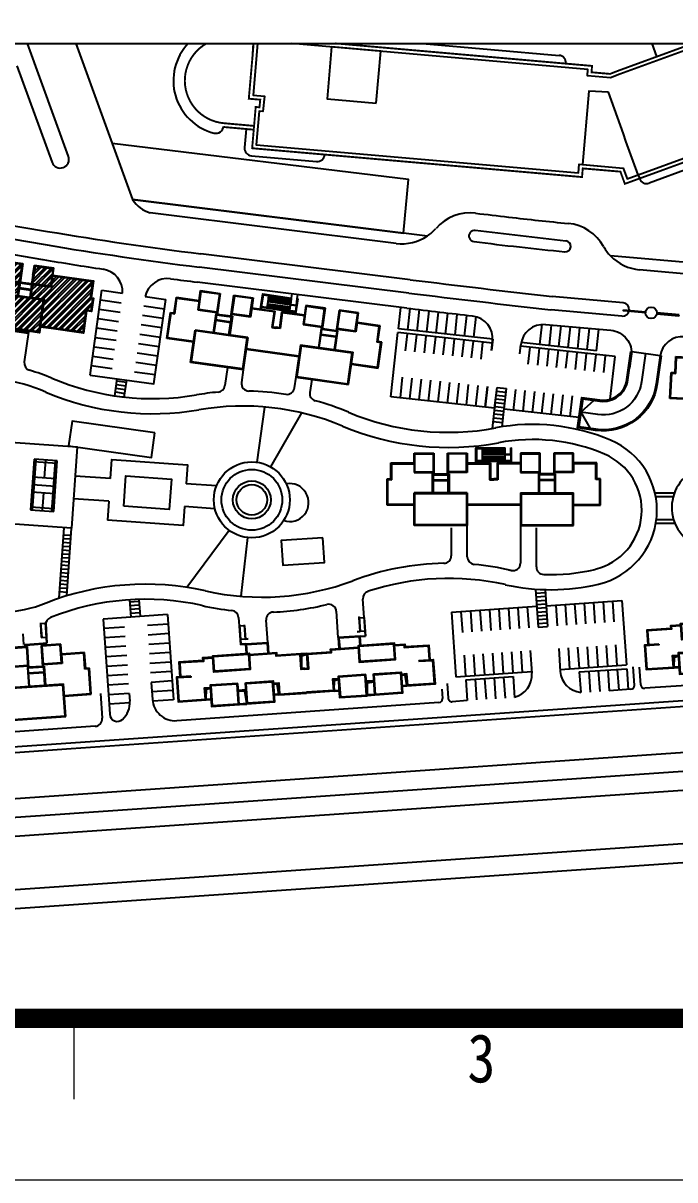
# Model space of a CAD drawing. Extents: x 802298 to 1915382, y -2285475 to -1340051.
# Drawn here: x 1341968 to 1348010, y -2285475 to -2274753 of the extents above; entities that cross this region are included whole.
import ezdxf
from ezdxf.enums import TextEntityAlignment as Align

# ---------------------------------------------------------------- set-up
doc = ezdxf.new("R2010")
doc.units = 0
doc.header["$LTSCALE"] = 1000
doc.header["$MEASUREMENT"] = 0
doc.layers.get('0').update_dxf_attribs({"linetype": 'CONTINUOUS'})
for name, color, linetype in [('PUB_HATCH', 8, 'CONTINUOUS'), ('STAIR', 2, 'CONTINUOUS'), ('WALL', 9, 'CONTINUOUS'), ('建筑', 7, 'CONTINUOUS')]:
    doc.layers.add(name, color=color, linetype=linetype)
doc.layers.add('图框', color=7, linetype='CONTINUOUS', lineweight=5)
doc.styles.add('TKZ1', font='SIMHEI.TTF', dxfattribs={"width": 0.7})

# ---------------------------------------------------------------- blocks, each defined once
blk = doc.blocks.new('图框')
at = {"layer": '图框'}
for p, q in [((-107160, 749), (-107160, 1498)), ((-126000, 0), (0, 0))]:
    blk.add_line(p, q, dxfattribs=at)
at = {"layer": '图框', "const_width": 180}
blk.add_lwpolyline([(-1498, 87496), (-122254, 87496), (-122254, 1498), (-1498, 1498)], close=True, dxfattribs=at)
at = {"layer": '图框', "style": 'TKZ1', "width": 0.85}
blk.add_text('3', height=449, dxfattribs=at).set_placement((-103386, 1124), align=Align.MIDDLE)
blk = doc.blocks.new('羽毛球场')
at = {"color": 0, "linetype": 'ByBlock'}
for p, q in [((6.096, 13.4112), (0, 13.4112)), ((0, 13.4112), (0, 0)), ((6.096, 12.6492), (0, 12.6492)), ((0.4572, 13.4112), (0.4572, 0)), ((3.048, 8.6868), (3.048, 13.4112)), ((5.6388, 0), (5.6388, 13.4112)), ((6.096, 0), (6.096, 13.4112)), ((0, 8.6868), (6.096, 8.6868)), ((0, 6.7056), (6.096, 6.7056)), ((0, 4.7244), (6.096, 4.7244)), ((3.048, 4.7244), (3.048, 0)), ((0, 0.762), (6.096, 0.762)), ((0, 0), (6.096, 0))]:
    blk.add_line(p, q, dxfattribs=at)
blk = doc.blocks.new('asdgre')
at = {"layer": '建筑'}
for p, q in [((32773.31, 12865.43), (32773.46, 12868.02)), ((32773.37, 12863.12), (32773.65, 12867.81)), ((32773.46, 12868.02), (32778.65, 12867.71)), ((32773.65, 12867.81), (32778.44, 12867.52)), ((32778.44, 12867.52), (32778.16, 12862.83)), ((32778.65, 12867.71), (32778.31, 12862.02)), ((32781.91, 12861.81), (32782.25, 12867.5)), ((32782.44, 12867.29), (32782.16, 12862.59)), ((32782.25, 12867.5), (32787.44, 12867.19)), ((32787.23, 12867), (32782.44, 12867.29)), ((32786.95, 12862.31), (32787.23, 12867)), ((32787.44, 12867.19), (32787.28, 12864.59)), ((32801.41, 12866.35), (32801.26, 12863.76)), ((32801.32, 12861.45), (32801.6, 12866.14)), ((32806.6, 12866.04), (32801.41, 12866.35)), ((32801.6, 12866.14), (32806.39, 12865.85)), ((32806.26, 12860.35), (32806.6, 12866.04)), ((32766.97, 12861.6), (32767.22, 12865.79)), ((32767.16, 12861.39), (32767.41, 12865.58)), ((32767.22, 12865.79), (32773.31, 12865.43)), ((32767.41, 12865.58), (32773.3, 12865.23)), ((32773.31, 12865.43), (32773.16, 12862.93)), ((32773.16, 12862.93), (32778.35, 12862.62)), ((32773.37, 12863.12), (32773.37, 12863.12)), ((32773.37, 12863.12), (32778.16, 12862.83)), ((32787.28, 12864.59), (32787.13, 12862.1)), ((32787.27, 12864.39), (32793.16, 12864.04)), ((32787.28, 12864.59), (32793.37, 12864.23)), ((32793.16, 12864.04), (32792.91, 12859.85)), ((32793.37, 12864.23), (32793.12, 12860.03)), ((32795.17, 12864.12), (32794.92, 12859.93)), ((32795.36, 12863.91), (32795.11, 12859.72)), ((32801.26, 12863.76), (32795.17, 12864.12)), ((32801.25, 12863.56), (32795.36, 12863.91)), ((32801.26, 12863.76), (32801.11, 12861.26)), ((32806.08, 12860.56), (32806.39, 12865.85)), ((32810.2, 12865.83), (32809.86, 12860.14)), ((32810.39, 12865.61), (32810.11, 12860.92)), ((32815.39, 12865.51), (32810.2, 12865.83)), ((32815.18, 12865.33), (32810.39, 12865.61)), ((32814.9, 12860.64), (32815.18, 12865.33)), ((32815.23, 12862.92), (32815.08, 12860.42)), ((32815.23, 12862.92), (32815.39, 12865.51)), ((32821.32, 12862.56), (32815.23, 12862.92)), ((32765.56, 12854.77), (32765.97, 12861.66)), ((32765.77, 12854.96), (32766.16, 12861.45)), ((32765.97, 12861.66), (32766.97, 12861.6)), ((32766.16, 12861.45), (32767.16, 12861.39)), ((32777.93, 12862.25), (32777.63, 12857.25)), ((32778.11, 12862.03), (32777.83, 12857.24)), ((32777.93, 12862.25), (32778.13, 12862.23)), ((32778.03, 12860.54), (32782.02, 12860.3)), ((32778.04, 12860.74), (32782.03, 12860.5)), ((32778.11, 12862.03), (32782.11, 12861.79)), ((32778.15, 12862.63), (32778.13, 12862.23)), ((32778.33, 12862.22), (32781.92, 12862.01)), ((32781.82, 12857), (32782.11, 12861.79)), ((32787.13, 12862.1), (32781.94, 12862.41)), ((32782.32, 12861.98), (32782.02, 12856.99)), ((32782.14, 12862.39), (32782.12, 12861.99)), ((32782.12, 12861.99), (32782.32, 12861.98)), ((32786.95, 12862.31), (32782.16, 12862.59)), ((32792.91, 12859.85), (32794.01, 12859.78)), ((32793.12, 12860.03), (32794.02, 12859.98)), ((32794.92, 12859.93), (32794.02, 12859.98)), ((32801.11, 12861.26), (32806.1, 12860.96)), ((32801.32, 12861.45), (32806.11, 12861.16)), ((32805.88, 12860.57), (32805.58, 12855.58)), ((32805.78, 12855.57), (32806.06, 12860.36)), ((32806.08, 12860.56), (32805.88, 12860.57)), ((32810.06, 12860.12), (32806.06, 12860.36)), ((32809.87, 12860.34), (32806.28, 12860.55)), ((32810.06, 12860.12), (32809.77, 12855.33)), ((32810.27, 12860.31), (32809.97, 12855.32)), ((32810.09, 12860.72), (32810.07, 12860.32)), ((32810.27, 12860.31), (32810.07, 12860.32)), ((32815.08, 12860.42), (32810.09, 12860.72)), ((32814.9, 12860.64), (32810.11, 12860.92)), ((32814.9, 12860.64), (32814.9, 12860.64)), ((32821.11, 12862.37), (32815.22, 12862.72)), ((32820.86, 12858.18), (32821.11, 12862.37)), ((32821.07, 12858.36), (32821.32, 12862.56)), ((32772.32, 12848.96), (32772.84, 12857.54)), ((32772.54, 12849.14), (32773.03, 12857.33)), ((32786.81, 12856.71), (32772.84, 12857.54)), ((32786.6, 12856.52), (32773.03, 12857.33)), ((32795.11, 12859.72), (32794.01, 12859.78)), ((32809.97, 12858.63), (32805.98, 12858.87)), ((32809.98, 12858.83), (32805.99, 12859.06)), ((32821.86, 12858.12), (32820.86, 12858.18)), ((32822.07, 12858.3), (32821.07, 12858.36)), ((32821.47, 12851.63), (32821.86, 12858.12)), ((32821.66, 12851.42), (32822.07, 12858.3)), ((32772.65, 12854.35), (32765.56, 12854.77)), ((32772.66, 12854.55), (32765.77, 12854.96)), ((32786.6, 12856.52), (32786.11, 12848.33)), ((32786.81, 12856.71), (32786.3, 12848.12)), ((32800.79, 12855.87), (32800.27, 12847.28)), ((32800.98, 12855.66), (32800.49, 12847.47)), ((32800.79, 12855.87), (32814.76, 12855.03)), ((32800.98, 12855.66), (32814.55, 12854.85)), ((32814.06, 12846.66), (32814.55, 12854.85)), ((32814.25, 12846.45), (32814.76, 12855.03)), ((32800.6, 12852.68), (32786.62, 12853.51)), ((32800.61, 12852.87), (32786.63, 12853.71)), ((32814.57, 12851.84), (32821.66, 12851.42)), ((32814.58, 12852.04), (32821.47, 12851.63)), ((32786.3, 12848.12), (32772.32, 12848.96)), ((32786.11, 12848.33), (32772.54, 12849.14)), ((32800.27, 12847.28), (32814.25, 12846.45)), ((32800.49, 12847.47), (32814.06, 12846.66))]:
    blk.add_line(p, q, dxfattribs=at)
for points in [[(32782.85, 12867.46), (32782.88, 12868.06), (32778.09, 12868.35), (32778.06, 12867.75)], [(32782.65, 12867.47), (32782.67, 12867.87), (32778.28, 12868.13), (32778.26, 12867.74)], [(32806.01, 12866.08), (32806.04, 12866.68), (32810.83, 12866.39), (32810.8, 12865.79)], [(32806.21, 12866.06), (32806.23, 12866.46), (32810.62, 12866.2), (32810.6, 12865.8)]]:
    blk.add_lwpolyline(points, dxfattribs=at)
blk = doc.blocks.new('dsvbbrt')
at = {"layer": 'WALL'}
for points in [[(177602, 365922), (177429, 368416), (183216, 368815), (183415, 365922)], [(177801, 365936), (177643, 368230), (183030, 368602), (183216, 365909)], [(207730, 368002), (207558, 370496), (201771, 370096), (201971, 367203)], [(207530, 367988), (207372, 370283), (201985, 369911), (202171, 367217)]]:
    blk.add_lwpolyline(points, dxfattribs=at)
at = {"layer": '建筑'}
for p, q in [((191973, 365811), (193510, 365918)), ((193510, 365918), (191973, 365811)), ((191987, 365612), (193523, 365718)), ((193523, 365718), (191987, 365612)), ((219851, 357512), (218614, 357426)), ((219865, 357312), (218628, 357227)), ((167037, 353866), (168274, 353951)), ((167051, 353666), (168288, 353752)), ((186161, 355186), (184864, 355096)), ((186174, 354986), (184878, 354897)), ((200727, 356191), (202024, 356281)), ((200741, 355992), (202037, 356082))]:
    blk.add_line(p, q, dxfattribs=at)
for points in [[(216636, 368216), (216609, 368615), (207031, 367954), (207328, 363664), (207328, 363664), (207328, 363664), (216905, 364325)], [(168750, 364910), (168723, 365309), (178300, 365970), (178596, 361680), (178596, 361680), (178596, 361680), (169019, 361019)], [(168950, 364924), (168936, 365123), (178114, 365757), (178383, 361866), (169205, 361232)], [(216437, 368202), (216423, 368402), (207245, 367768), (207513, 363877), (216692, 364511)]]:
    blk.add_lwpolyline(points, close=True, dxfattribs=at)
for points in [[(193010, 361974), (192212, 361919), (191943, 365809), (185658, 365375), (185610, 366074), (178327, 365571)], [(193024, 361774), (192026, 361705), (191758, 365596), (185473, 365162), (185424, 365861), (178341, 365372)], [(192212, 361919), (192210, 365316), (193523, 365718)], [(193010, 361974), (193808, 362029), (193540, 365920), (199825, 366353), (199776, 367052), (207059, 367555)], [(193024, 361774), (194021, 361843), (193753, 365734), (200038, 366168), (199990, 366866), (207073, 367355)], [(216636, 368216), (219330, 368402), (219378, 367703), (225663, 368137), (225932, 364247)], [(216650, 368016), (219144, 368188), (219192, 367490), (225477, 367924), (225732, 364233)], [(168750, 364910), (166057, 364724), (166105, 364026), (159820, 363592), (160088, 359701)], [(168764, 364710), (166270, 364538), (166318, 363840), (160033, 363406), (160288, 359715)], [(223052, 363847), (226644, 364095), (227064, 358010), (220081, 357528), (219874, 360521), (218377, 360417)], [(223039, 364047), (226830, 364309), (227277, 357824), (219895, 357314), (219688, 360307), (218391, 360218)], [(223039, 364047), (223052, 363847)], [(162982, 359901), (159191, 359639), (159638, 353154), (167021, 353664), (166814, 356657), (168111, 356746)], [(162982, 359901), (162995, 359701), (159404, 359453), (159824, 353368), (166807, 353850), (166601, 356843), (168097, 356946)], [(162982, 359901), (162995, 359701)], [(209058, 360375), (201776, 359872), (201776, 359872), (202161, 354286), (209444, 354789), (209058, 360375), (209058, 360375)], [(201989, 359687), (201989, 359687), (202347, 354499), (209231, 354974), (208872, 360162), (201989, 359687)], [(211053, 360513), (218336, 361016), (218336, 361016), (218722, 355429), (211439, 354926), (211053, 360513), (211053, 360513)], [(218150, 360802), (218150, 360802), (218509, 355615), (211625, 355140), (211267, 360327), (218150, 360802)], [(219851, 357512), (219447, 360095), (218423, 360190)], [(167037, 353866), (167082, 356480), (168083, 356714)], [(175339, 358047), (168056, 357545), (168056, 357545), (168442, 351958), (175724, 352461), (175339, 358047), (175339, 358047)], [(168269, 357359), (168269, 357359), (168627, 352171), (175511, 352646), (175153, 357834), (168269, 357359)], [(175462, 356252), (177458, 356389)], [(177334, 358185), (184616, 358688), (184616, 358688), (185002, 353101), (177719, 352598), (177334, 358185), (177334, 358185)], [(184431, 358475), (184431, 358475), (184789, 353287), (177905, 352812), (177547, 357999), (184431, 358475)], [(184658, 358089), (186154, 358193), (186361, 355200), (193444, 355689)], [(184672, 357890), (185968, 357979), (186175, 354986), (193458, 355489)], [(186131, 355184), (185728, 357767), (184704, 357862)], [(201817, 359274), (200320, 359171), (200527, 356178), (193444, 355689)], [(201831, 359074), (200534, 358985), (200740, 355992), (193458, 355489)], [(200757, 356194), (200801, 358808), (201803, 359042)], [(211177, 358717), (209182, 358580)], [(211191, 358518), (209196, 358380)], [(209460, 354990), (209477, 358136), (211163, 358486)], [(175476, 356052), (177471, 356190)], [(177676, 352796), (177227, 355910), (175508, 356024)], [(211395, 355124), (209460, 354990)], [(211409, 354924), (209474, 354791)], [(175740, 352662), (177676, 352796)], [(175754, 352463), (177690, 352596)]]:
    blk.add_lwpolyline(points, dxfattribs=at)
blk = doc.blocks.new('sdftr')
blk.add_line((293621, 750418), (293578, 749602))
at = {"layer": 'STAIR', "color": 8}
for p, q in [((300975, 747429), (301174, 751224)), ((302504, 747950), (302583, 749448)), ((302583, 749448), (302672, 751145)), ((302617, 750097), (308608, 749783)), ((302648, 750696), (308640, 750382)), ((302997, 750677), (302966, 750078)), ((303347, 750659), (303316, 750060)), ((303697, 750641), (303665, 750042)), ((304046, 750623), (304015, 750023)), ((304396, 750604), (304364, 750005)), ((304745, 750586), (304714, 749987)), ((305095, 750568), (305063, 749968)), ((305444, 750549), (305413, 749950)), ((305794, 750531), (305762, 749932)), ((306143, 750513), (306112, 749913)), ((306493, 750494), (306461, 749895)), ((306842, 750476), (306811, 749877)), ((307192, 750458), (307160, 749858)), ((307541, 750439), (307510, 749840)), ((307891, 750421), (307859, 749822)), ((308240, 750403), (308209, 749804)), ((308585, 749333), (308663, 750831)), ((308663, 750831), (308674, 751031)), ((310083, 749255), (310172, 750952)), ((310162, 746947), (310371, 750942)), ((310172, 750952), (310371, 750942)), ((309983, 747357), (300996, 747828)), ((309994, 747557), (301006, 748028)), ((302528, 748399), (308519, 748085)), ((302559, 748998), (308551, 748684)), ((302877, 748381), (302909, 748980)), ((303227, 748362), (303258, 748961)), ((303576, 748344), (303608, 748943)), ((303926, 748326), (303957, 748925)), ((304275, 748307), (304307, 748907)), ((304625, 748289), (304656, 748888)), ((304974, 748271), (305006, 748870)), ((305324, 748252), (305355, 748852)), ((305673, 748234), (305705, 748833)), ((306023, 748216), (306054, 748815)), ((306372, 748197), (306404, 748797)), ((306722, 748179), (306753, 748778)), ((307071, 748161), (307103, 748760)), ((307421, 748142), (307452, 748742)), ((307770, 748124), (307802, 748723)), ((308120, 748106), (308151, 748705)), ((308496, 747636), (308574, 749133))]:
    blk.add_line(p, q, dxfattribs=at)
for points in [[(300775, 747439), (300984, 751434), (308674, 751031)], [(301174, 751224), (308663, 750831)], [(310072, 749055), (302583, 749448)], [(302593, 749647), (310083, 749255)], [(310072, 749055), (309962, 746958)]]:
    blk.add_lwpolyline(points, dxfattribs=at)
at = {"layer": '建筑'}
for p, q in [((284497, 748292), (284633, 750889)), ((284577, 745985), (284823, 750679)), ((284633, 750889), (289826, 750617)), ((284823, 750679), (289616, 750427)), ((289616, 750427), (289370, 745734)), ((289826, 750617), (289528, 744925)), ((293123, 744736), (293421, 750428)), ((293611, 750218), (293333, 744925)), ((293421, 750428), (298614, 750156)), ((298404, 749967), (293611, 750218)), ((298158, 745273), (298404, 749967)), ((298614, 750156), (298478, 747560)), ((312595, 749423), (312459, 746827)), ((317788, 749151), (312595, 749423)), ((278186, 744417), (278406, 748612)), ((278375, 744207), (278595, 748401)), ((278406, 748612), (284497, 748292)), ((278595, 748401), (284487, 748093)), ((284497, 748292), (284366, 745796)), ((298478, 747560), (298347, 745063)), ((298468, 747360), (304360, 747051)), ((298478, 747560), (304570, 747240)), ((304360, 747051), (304140, 742857)), ((304570, 747240), (304350, 743046)), ((306367, 747146), (306147, 742952)), ((306557, 746936), (306337, 742742)), ((312459, 746827), (306367, 747146)), ((312448, 746627), (306557, 746936)), ((312459, 746827), (312328, 744330)), ((312538, 744520), (312784, 749213)), ((312784, 749213), (317578, 748962)), ((317300, 743669), (317578, 748962)), ((317490, 743459), (317788, 749151)), ((321383, 748963), (321085, 743271)), ((321572, 748753), (321326, 744059)), ((326576, 748691), (321383, 748963)), ((326366, 748501), (321572, 748753)), ((326120, 743808), (326366, 748501)), ((326440, 746094), (326576, 748691)), ((276826, 737579), (277187, 744470)), ((277036, 737768), (277376, 744260)), ((277187, 744470), (278186, 744417)), ((277376, 744260), (278375, 744207)), ((284366, 745796), (289360, 745534)), ((284577, 745985), (284577, 745985)), ((284577, 745985), (289370, 745734)), ((289139, 745145), (288877, 740152)), ((289328, 744935), (289077, 740142)), ((289139, 745145), (289339, 745135)), ((289250, 743437), (293244, 743228)), ((289260, 743637), (293255, 743427)), ((289328, 744935), (293323, 744726)), ((289360, 745534), (289339, 745135)), ((289538, 745124), (293133, 744936)), ((293072, 739932), (293323, 744726)), ((293533, 744915), (293271, 739922)), ((293333, 744925), (293533, 744915)), ((298347, 745063), (293354, 745325)), ((298158, 745273), (293365, 745525)), ((312328, 744330), (317321, 744069)), ((312538, 744520), (317332, 744268)), ((317101, 743680), (316839, 738687)), ((317039, 738676), (317290, 743470)), ((317300, 743669), (317101, 743680)), ((321284, 743260), (317290, 743470)), ((321095, 743470), (317500, 743659)), ((321284, 743260), (321033, 738467)), ((321495, 743450), (321233, 738456)), ((321316, 743859), (321295, 743460)), ((321495, 743450), (321295, 743460)), ((326309, 743598), (321316, 743859)), ((326120, 743808), (321326, 744059)), ((326120, 743808), (326120, 743808)), ((326440, 746094), (326309, 743598)), ((332321, 745586), (326429, 745895)), ((332531, 745775), (326440, 746094)), ((332101, 741392), (332321, 745586)), ((332312, 741581), (332531, 745775)), ((283634, 731815), (284084, 740403)), ((283844, 732004), (284273, 740193)), ((298065, 739671), (284084, 740403)), ((297854, 739481), (284273, 740193)), ((304140, 742857), (305238, 742799)), ((304350, 743046), (305249, 742999)), ((306337, 742742), (305238, 742799)), ((306147, 742952), (305249, 742999)), ((321206, 741762), (317211, 741972)), ((321216, 741962), (317222, 742171)), ((333100, 741339), (332101, 741392)), ((333310, 741528), (332312, 741581)), ((332760, 734848), (333100, 741339)), ((332949, 734638), (333310, 741528)), ((283916, 737208), (276826, 737579)), ((283927, 737407), (277036, 737768)), ((297854, 739481), (297425, 731293)), ((298065, 739671), (297615, 731082)), ((312045, 738938), (311595, 730350)), ((312235, 738728), (311806, 730539)), ((312045, 738938), (326026, 738205)), ((312235, 738728), (325816, 738016)), ((325387, 729827), (325816, 738016)), ((325576, 729617), (326026, 738205)), ((311878, 735742), (297897, 736475)), ((311888, 735942), (297908, 736675)), ((325859, 735010), (332949, 734638)), ((325869, 735209), (332760, 734848)), ((297615, 731082), (283634, 731815)), ((297425, 731293), (283844, 732004)), ((311595, 730350), (325576, 729617)), ((311806, 730539), (325387, 729827))]:
    blk.add_line(p, q, dxfattribs=at)
blk = doc.blocks.new('dgtr')
for points in [[(61135, 744779), (61052, 744185), (65805, 743517), (65889, 744111)], [(61333, 744751), (61278, 744355), (65635, 743743), (65691, 744139)], [(94606, 740075), (94523, 739481), (89770, 740149), (89853, 740743)], [(94408, 740103), (94353, 739707), (89996, 740319), (90051, 740715)]]:
    blk.add_lwpolyline(points)
at = {"layer": 'STAIR', "color": 8}
for p, q in [((79095, 761916), (78594, 758351)), ((79265, 761691), (78820, 758522)), ((86720, 760845), (79095, 761916)), ((86692, 760647), (79265, 761691)), ((80542, 759996), (80751, 761482)), ((87732, 757269), (78820, 758522)), ((80305, 758313), (80514, 759798)), ((80368, 758759), (86310, 757923)), ((80452, 759353), (86393, 758518)), ((80514, 759798), (80542, 759996)), ((80605, 760442), (86546, 759607)), ((80688, 761036), (86630, 760201)), ((80715, 758710), (80798, 759304)), ((81035, 760987), (80951, 760393)), ((81061, 758661), (81145, 759255)), ((81381, 760939), (81298, 760345)), ((81408, 758612), (81491, 759207)), ((81728, 760890), (81644, 760296)), ((81754, 758564), (81838, 759158)), ((82075, 760841), (81991, 760247)), ((82101, 758515), (82185, 759109)), ((82421, 760793), (82338, 760198)), ((82448, 758466), (82531, 759060)), ((82768, 760744), (82684, 760150)), ((82794, 758418), (82878, 759012)), ((83114, 760695), (83031, 760101)), ((83141, 758369), (83224, 758963)), ((83461, 760646), (83377, 760052)), ((83487, 758320), (83571, 758914)), ((83808, 760598), (83724, 760004)), ((83834, 758271), (83918, 758866)), ((84154, 760549), (84071, 759955)), ((84181, 758223), (84264, 758817)), ((84501, 760500), (84417, 759906)), ((84527, 758174), (84611, 758768)), ((84847, 760452), (84764, 759857)), ((84874, 758125), (84957, 758719)), ((85194, 760403), (85110, 759809)), ((85220, 758077), (85304, 758671)), ((85541, 760354), (85457, 759760)), ((85567, 758028), (85651, 758622)), ((85887, 760305), (85804, 759711)), ((85914, 757979), (85997, 758573)), ((86234, 760257), (86150, 759663)), ((86456, 758963), (86247, 757478)), ((86484, 759161), (86692, 760647)), ((86692, 760647), (86720, 760845)), ((87969, 758953), (88192, 760537)), ((88116, 758558), (88390, 760509)), ((88192, 760537), (88390, 760509)), ((87705, 757071), (78594, 758351))]:
    blk.add_line(p, q, dxfattribs=at)
at = {"layer": 'STAIR'}
blk.add_line((87918, 758586), (87941, 758755), dxfattribs=at)
at = {"layer": 'STAIR', "color": 8}
blk.add_lwpolyline([(87941, 758755), (87941, 758755), (80514, 759798), (80542, 759996), (87969, 758953)], dxfattribs=at)
at = {"layer": 'STAIR', "color": 8, "flags": 128}
blk.add_lwpolyline([(79951, 758161), (78822, 758319)], dxfattribs=at)
at = {"layer": '建筑'}
for p, q in [((59469, 762382), (58815, 757728)), ((58937, 760034), (59299, 762608)), ((64448, 761885), (59299, 762608)), ((64222, 761714), (59469, 762382)), ((64222, 761714), (63568, 757060)), ((64086, 759310), (64448, 761885)), ((58937, 760034), (58589, 757558)), ((64086, 759310), (63738, 756834)), ((67518, 761453), (66808, 756403)), ((67688, 761227), (67034, 756573)), ((72667, 760729), (67518, 761453)), ((72442, 760559), (67688, 761227)), ((72442, 760559), (71787, 755905)), ((72667, 760729), (71958, 755679)), ((87918, 758586), (87208, 753536)), ((87918, 758586), (93067, 757862)), ((58589, 757558), (59975, 757363)), ((58815, 757728), (60201, 757533)), ((59975, 757363), (63738, 756834)), ((60201, 757533), (63568, 757060)), ((63540, 756862), (63067, 753495)), ((63738, 756834), (63265, 753467)), ((66627, 755115), (63558, 755547)), ((66808, 756403), (63738, 756834)), ((66836, 756601), (63766, 757032)), ((66808, 756403), (66335, 753036)), ((66533, 753008), (67006, 756375)), ((70571, 755874), (66808, 756403)), ((70401, 756100), (67034, 756573)), ((71787, 755905), (70401, 756100)), ((71958, 755679), (70571, 755874)), ((88088, 758360), (87434, 753706)), ((88088, 758360), (92841, 757692)), ((92841, 757692), (92187, 753038)), ((93067, 757862), (92357, 752812)), ((96307, 757205), (95653, 752551)), ((95775, 754856), (96137, 757431)), ((96137, 757431), (101286, 756707)), ((96307, 757205), (101060, 756537)), ((101060, 756537), (100406, 751883)), ((100924, 754133), (101286, 756707)), ((66600, 754917), (63530, 755349)), ((87208, 753536), (88594, 753341)), ((87434, 753706), (88820, 753511)), ((88594, 753341), (92357, 752812)), ((88820, 753511), (92187, 753038)), ((91686, 749473), (92159, 752840)), ((92357, 752812), (91884, 749445)), ((92357, 752812), (95427, 752381)), ((92385, 753010), (95455, 752579)), ((95427, 752381), (94954, 749014)), ((95625, 752353), (95152, 748986)), ((95775, 754856), (95427, 752381)), ((99190, 751852), (95427, 752381)), ((99020, 752078), (95653, 752551)), ((100924, 754133), (100576, 751657)), ((92148, 751327), (95218, 750895)), ((92176, 751525), (95246, 751093)), ((100406, 751883), (99020, 752078)), ((100576, 751657), (99190, 751852)), ((77032, 744363), (79211, 744057)), ((77060, 744561), (79239, 744255))]:
    blk.add_line(p, q, dxfattribs=at)
for points in [[(59034, 760727), (48340, 762230), (47713, 757774), (47119, 757857), (46618, 754292), (47905, 754111), (47084, 748269), (56195, 746988), (56195, 746988), (58472, 746668), (58264, 745183), (69058, 743666), (69308, 745448), (77032, 744363), (77853, 750205), (79042, 750038)], [(59007, 760529), (48510, 762004), (47883, 757548), (47289, 757631), (46844, 754462), (48131, 754281), (47310, 748439), (56025, 747214), (56025, 747214), (58500, 746866)], [(69336, 745646), (76862, 744589), (77683, 750431), (78871, 750264), (79901, 757592), (72375, 758650)], [(87653, 756705), (72403, 758848)], [(78871, 750264), (79901, 757592)], [(79069, 750236), (80099, 757564)], [(86963, 743169), (79437, 744227), (80258, 750069), (79069, 750236), (80099, 757564), (87625, 756507)], [(69308, 745448), (70296, 752479), (59502, 753996), (58472, 746668)], [(69138, 745674), (70070, 752309), (59672, 753770), (58698, 746838)], [(101022, 754826), (111717, 753323), (111090, 748867), (111685, 748783), (111184, 745218), (109896, 745399), (109075, 739556), (99965, 740837), (99965, 740837), (97687, 741157), (97478, 739672), (86684, 741189), (86935, 742971), (79211, 744057), (80032, 749899), (78844, 750066)], [(100994, 754628), (111491, 753153), (110864, 748696), (111459, 748613), (111013, 745444), (109726, 745625), (108905, 739782), (100190, 741007), (100190, 741007), (97715, 741355)], [(86935, 742971), (87923, 750002), (98717, 748485), (97687, 741157)], [(87161, 743141), (88093, 749776), (98491, 748315), (97517, 741383)], [(58698, 746838), (58489, 745353), (68887, 743892), (69138, 745674)], [(97517, 741383), (97308, 739897), (86910, 741359), (87161, 743141)]]:
    blk.add_lwpolyline(points, dxfattribs=at)
blk = doc.blocks.new('dsfrevfe')
at = {"layer": 'PUB_HATCH'}
for p, q in [((-33000, 387722), (-33381, 388770)), ((-32932, 388770), (-32405, 387322)), ((-31295, 388625), (-31283, 388770)), ((-29718, 388770), (-28452, 388659)), ((-27545, 388647), (-27590, 388770)), ((-33478, 388563), (-33152, 387667)), ((-28388, 388583), (-28388, 388583)), ((-31562, 388000), (-31563, 387995)), ((-31352, 387976), (-31367, 387804)), ((-31303, 387728), (-30700, 387675)), ((-27229, 387616), (-27617, 387475)), ((-27719, 387550), (-27707, 387517)), ((-35024, 387337), (-33195, 387026)), ((-29673, 386984), (-32405, 387322)), ((-35045, 387215), (-33215, 386905)), ((-29963, 386914), (-32241, 387199)), ((-35022, 387069), (-33239, 386766)), ((-29831, 386578), (-31773, 386818)), ((-25532, 386586), (-27976, 386800)), ((-29846, 386456), (-31788, 386696)), ((-25453, 386473), (-27707, 386670)), ((-29864, 386316), (-31806, 386556)), ((-32689, 386481), (-32498, 386454)), ((-32498, 386454), (-32498, 386454)), ((-32288, 386425), (-32289, 386424)), ((-32289, 386424), (-32097, 386397)), ((-30931, 386410), (-30926, 386448)), ((-30879, 386403), (-30873, 386441)), ((-27858, 386366), (-28515, 386423)), ((-32714, 386306), (-32522, 386279)), ((-32702, 386394), (-32510, 386366)), ((-32301, 386337), (-32109, 386310)), ((-29941, 386123), (-29919, 386323)), ((-29854, 386114), (-29832, 386312)), ((-29766, 386104), (-29745, 386302)), ((-27869, 386243), (-28526, 386300)), ((-27856, 386365), (-27858, 386366)), ((-32726, 386219), (-32535, 386192)), ((-32313, 386250), (-32122, 386223)), ((-29679, 386095), (-29657, 386291)), ((-29591, 386085), (-29570, 386280)), ((-29504, 386075), (-29483, 386270)), ((-29416, 386066), (-29395, 386259)), ((-29329, 386056), (-29308, 386249)), ((-29242, 386046), (-29220, 386239)), ((-33371, 386092), (-33410, 385817)), ((-32739, 386132), (-32547, 386105)), ((-32326, 386163), (-32134, 386135)), ((-30011, 385494), (-29945, 386089)), ((-29070, 385992), (-29945, 386089)), ((-29067, 386027), (-29941, 386123)), ((-28629, 385979), (-28608, 386168)), ((-28542, 385969), (-28521, 386159)), ((-28454, 385960), (-28433, 386151)), ((-28367, 385950), (-28346, 386143)), ((-28279, 385940), (-28258, 386136)), ((-28192, 385931), (-28170, 386128)), ((-28104, 385921), (-28082, 386120)), ((-32751, 386045), (-32559, 386018)), ((-32350, 385988), (-32158, 385961)), ((-32338, 386075), (-32146, 386048)), ((-29875, 385921), (-29858, 386079)), ((-29788, 385912), (-29770, 386069)), ((-29700, 385902), (-29683, 386060)), ((-29613, 385893), (-29595, 386050)), ((-29525, 385883), (-29508, 386040)), ((-29438, 385873), (-29420, 386031)), ((-29350, 385864), (-29333, 386021)), ((-29263, 385854), (-29245, 386011)), ((-29175, 385844), (-29158, 386002)), ((-29067, 386027), (-29078, 385922)), ((-29078, 385922), (-29069, 386010)), ((-28104, 385921), (-28804, 385998)), ((-32763, 385958), (-32572, 385931)), ((-32362, 385901), (-32171, 385874)), ((-28816, 385893), (-28807, 385976)), ((-27933, 385867), (-28808, 385963)), ((-28738, 385796), (-28721, 385954)), ((-28650, 385787), (-28633, 385944)), ((-28563, 385777), (-28546, 385934)), ((-28476, 385767), (-28458, 385925)), ((-28388, 385758), (-28371, 385915)), ((-28301, 385748), (-28283, 385905)), ((-28213, 385738), (-28196, 385896)), ((-28126, 385729), (-28108, 385886)), ((-28038, 385719), (-28021, 385876)), ((-32788, 385784), (-32596, 385756)), ((-32776, 385871), (-32584, 385844)), ((-32375, 385814), (-32183, 385787)), ((-31526, 385765), (-31549, 385599)), ((-27977, 385472), (-27933, 385867)), ((-32387, 385727), (-32195, 385700)), ((-31380, 385744), (-31396, 385628)), ((-30892, 385676), (-30906, 385577)), ((-29923, 385484), (-29902, 385677)), ((-29836, 385474), (-29815, 385667)), ((-29748, 385465), (-29727, 385657)), ((-32560, 385574), (-32473, 385561)), ((-32555, 385608), (-32468, 385596)), ((-32550, 385643), (-32463, 385631)), ((-30745, 385655), (-30762, 385535)), ((-29661, 385455), (-29640, 385648)), ((-29573, 385446), (-29552, 385638)), ((-29486, 385436), (-29465, 385628)), ((-29398, 385426), (-29377, 385619)), ((-29311, 385417), (-29290, 385609)), ((-29223, 385407), (-29202, 385599)), ((-29115, 385590), (-29136, 385397)), ((-29136, 385397), (-29115, 385590)), ((-29049, 385388), (-29027, 385580)), ((-28961, 385378), (-28940, 385570)), ((-28874, 385368), (-28852, 385561)), ((-28786, 385359), (-28765, 385551)), ((-32570, 385504), (-32483, 385492)), ((-32565, 385539), (-32478, 385526)), ((-29049, 385388), (-30011, 385494)), ((-28699, 385349), (-28677, 385542)), ((-28611, 385340), (-28590, 385532)), ((-28524, 385330), (-28503, 385522)), ((-28436, 385320), (-28415, 385513)), ((-28349, 385311), (-28328, 385503)), ((-29069, 385201), (-29045, 385423)), ((-28979, 385217), (-28957, 385413)), ((-28267, 385302), (-28961, 385378)), ((-32610, 384736), (-32937, 384759)), ((-31628, 384668), (-31908, 384687)), ((-27563, 384604), (-27382, 384604)), ((-32625, 384526), (-32952, 384549)), ((-32625, 384526), (-32637, 384350)), ((-27556, 384569), (-27394, 384569)), ((-31643, 384457), (-31923, 384477)), ((-29451, 384279), (-29451, 384021)), ((-29303, 384011), (-29303, 384300)), ((-28810, 384300), (-28810, 383953)), ((-28662, 383918), (-28662, 384279)), ((-27555, 384323), (-27379, 384323)), ((-27550, 384358), (-27391, 384358)), ((-28670, 383711), (-28645, 383358)), ((-28581, 383707), (-28558, 383364)), ((-32345, 383598), (-32433, 383592)), ((-32343, 383563), (-32431, 383557)), ((-32340, 383528), (-32428, 383522)), ((-30258, 383448), (-30270, 383619)), ((-29449, 383497), (-28659, 383552)), ((-29185, 383515), (-29172, 383322)), ((-29098, 383521), (-29084, 383328)), ((-29010, 383527), (-28997, 383334)), ((-28922, 383533), (-28909, 383340)), ((-28834, 383539), (-28821, 383346)), ((-28746, 383546), (-28733, 383352)), ((-28571, 383558), (-27869, 383606)), ((-28483, 383564), (-28470, 383371)), ((-28395, 383570), (-28382, 383377)), ((-28308, 383576), (-28294, 383383)), ((-28220, 383582), (-28206, 383389)), ((-28132, 383588), (-28119, 383395)), ((-28044, 383594), (-28031, 383401)), ((-27956, 383600), (-27943, 383407)), ((-27869, 383606), (-27827, 383009)), ((-32081, 383475), (-32678, 383434)), ((-32678, 383434), (-32623, 382644)), ((-32338, 383493), (-32426, 383487)), ((-32081, 383475), (-32026, 382685)), ((-31423, 383448), (-31415, 383331)), ((-31153, 383217), (-31167, 383424)), ((-30500, 383262), (-30516, 383506)), ((-29449, 383497), (-29408, 382900)), ((-29361, 383503), (-29348, 383310)), ((-29273, 383509), (-29260, 383316)), ((-33413, 383199), (-33420, 383298)), ((-33199, 383213), (-33210, 383378)), ((-32479, 383360), (-32672, 383346)), ((-32075, 383388), (-32268, 383374)), ((-32069, 383300), (-32262, 383286)), ((-33234, 383211), (-33202, 383213)), ((-33234, 383209), (-33201, 383212)), ((-33234, 383207), (-33199, 383210)), ((-32473, 383272), (-32666, 383259)), ((-32063, 383212), (-32256, 383199)), ((-27928, 383196), (-27915, 383003)), ((-32467, 383184), (-32660, 383171)), ((-32460, 383096), (-32654, 383083)), ((-32057, 383124), (-32250, 383111)), ((-29333, 383099), (-29320, 382906)), ((-29245, 383105), (-29232, 382912)), ((-29158, 383111), (-29144, 382918)), ((-29070, 383117), (-29056, 382924)), ((-28982, 383123), (-28969, 382930)), ((-28894, 383130), (-28881, 382936)), ((-28806, 383136), (-28793, 382942)), ((-28719, 383142), (-28704, 382931)), ((-28455, 383160), (-28441, 382949)), ((-28367, 383166), (-28354, 382973)), ((-28280, 383172), (-28266, 382979)), ((-28192, 383178), (-28179, 382985)), ((-28104, 383184), (-28091, 382991)), ((-28016, 383190), (-28003, 382997)), ((-32454, 383008), (-32648, 382995)), ((-32051, 383036), (-32244, 383023)), ((-28442, 382967), (-27827, 383009)), ((-27754, 382820), (-27766, 382992)), ((-27695, 382824), (-27706, 382988)), ((-32448, 382921), (-32642, 382907)), ((-32045, 382949), (-32238, 382935)), ((-29408, 382900), (-28705, 382949)), ((-29317, 382871), (-28878, 382901)), ((-29317, 382871), (-29304, 382678)), ((-29230, 382877), (-29216, 382684)), ((-29142, 382883), (-29128, 382690)), ((-29054, 382889), (-29041, 382696)), ((-28966, 382895), (-28953, 382702)), ((-28878, 382901), (-28865, 382708)), ((-28704, 382913), (-28703, 382913)), ((-28264, 382944), (-27825, 382974)), ((-28264, 382944), (-28251, 382754)), ((-28176, 382950), (-28163, 382757)), ((-28088, 382956), (-28075, 382763)), ((-28001, 382962), (-27987, 382769)), ((-27913, 382968), (-27899, 382775)), ((-27825, 382974), (-27812, 382781)), ((-25461, 382943), (-27657, 382792)), ((-25451, 382803), (-32979, 382283)), ((-32442, 382833), (-32635, 382820)), ((-32038, 382861), (-32232, 382847)), ((-32232, 382847), (-32221, 382688)), ((-32032, 382773), (-32226, 382760)), ((-29539, 382785), (-29533, 382697)), ((-29489, 382838), (-29480, 382701)), ((-27787, 382783), (-27987, 382769)), ((-32703, 382743), (-32687, 382515)), ((-32436, 382745), (-32629, 382732)), ((-32430, 382657), (-32623, 382644)), ((-32436, 382745), (-32431, 382674)), ((-32026, 382685), (-32219, 382672)), ((-29565, 382660), (-31995, 382492)), ((-29304, 382678), (-29442, 382668)), ((-32623, 382644), (-32617, 382551)), ((-32752, 382440), (-34162, 382342)), ((-25686, 382134), (-32990, 381629)), ((-25698, 381957), (-33185, 381440)), ((-32987, 381630), (-34107, 381552)), ((-33185, 381440), (-34095, 381377)), ((-25628, 381467), (-34061, 380885)), ((-25616, 381292), (-34049, 380710))]:
    blk.add_line(p, q, dxfattribs=at)
at = {"layer": 'PUB_HATCH', "color": 0}
for p, q in [((-30308, 383445), (-30299, 383322)), ((-30308, 383445), (-30306, 383445)), ((-30307, 383455), (-30305, 383456)), ((-30307, 383455), (-30297, 383320)), ((-30305, 383456), (-30295, 383319)), ((-30304, 383445), (-30262, 383448)), ((-30263, 383458), (-30261, 383459)), ((-30263, 383458), (-30250, 383279)), ((-30261, 383459), (-30248, 383278)), ((-30260, 383448), (-30258, 383448)), ((-30258, 383448), (-30247, 383276)), ((-33260, 383389), (-33252, 383263)), ((-33259, 383389), (-33260, 383389)), ((-33259, 383400), (-33250, 383263)), ((-33258, 383400), (-33259, 383400)), ((-33258, 383400), (-33248, 383263)), ((-33215, 383392), (-33257, 383389)), ((-33216, 383403), (-33202, 383213)), ((-33214, 383403), (-33216, 383403)), ((-33214, 383403), (-33206, 383291)), ((-33214, 383403), (-33201, 383212)), ((-33211, 383393), (-33213, 383392)), ((-33211, 383393), (-33199, 383210)), ((-31417, 383368), (-31405, 383196)), ((-31415, 383368), (-31417, 383368)), ((-31416, 383379), (-31404, 383198)), ((-31414, 383379), (-31416, 383379)), ((-31414, 383379), (-31402, 383200)), ((-31372, 383371), (-31414, 383368)), ((-31372, 383382), (-31363, 383245)), ((-31371, 383382), (-31372, 383382)), ((-31371, 383382), (-31361, 383247)), ((-31368, 383372), (-31370, 383371)), ((-31368, 383372), (-31360, 383249)), ((-30324, 383320), (-30299, 383322)), ((-30324, 383318), (-30297, 383320)), ((-30323, 383317), (-30295, 383319)), ((-30299, 383322), (-30297, 383322)), ((-30296, 383322), (-30253, 383325)), ((-30252, 383325), (-30250, 383325)), ((-33252, 383263), (-33206, 383266)), ((-31407, 383245), (-31409, 383245)), ((-31363, 383248), (-31405, 383246)), ((-31356, 383199), (-31405, 383196)), ((-31356, 383201), (-31404, 383198)), ((-31356, 383203), (-31402, 383200)), ((-31335, 383247), (-31363, 383245)), ((-31335, 383249), (-31361, 383247)), ((-31360, 383249), (-31361, 383249)), ((-31335, 383250), (-31360, 383249)), ((-30296, 383276), (-30250, 383279)), ((-30296, 383274), (-30248, 383278)), ((-30296, 383273), (-30247, 383276))]:
    blk.add_line(p, q, dxfattribs=at)
at = {"layer": 'PUB_HATCH'}
for points in [[(-48040, 388770), (-23400, 388770), (-23400, 379734), (-48040, 379734)], [(-30147, 388217), (-30105, 388698), (-30561, 388737), (-30603, 388257)], [(-27994, 388319), (-28177, 388327), (-28236, 387647), (-27858, 387614), (-27821, 387513), (-27719, 387550), (-27834, 387864), (-27853, 387932), (-27994, 388319)], [(-32405, 387322), (-29893, 387012), (-29849, 387509), (-32594, 387841)], [(-32199, 385159), (-32966, 385267), (-32998, 385040), (-32231, 384933)], [(-34547, 385144), (-32918, 385030), (-32971, 384278), (-34600, 384392)], [(-32487, 384481), (-32467, 384762), (-32046, 384732), (-32066, 384451)], [(-30642, 384187), (-31028, 384161), (-31012, 383932), (-30626, 383959)]]:
    blk.add_lwpolyline(points, close=True, dxfattribs=at)
at = {"layer": 'PUB_HATCH', "const_width": 17.6}
blk.add_lwpolyline([(-31719, 388770, 0.738111), (-31559, 388030)], format="xyb", dxfattribs=at)
for points in [[(-31283, 388770), (-31328, 388257), (-31222, 388248), (-31229, 388177), (-31264, 388181), (-31297, 387798), (-28239, 387531), (-28232, 387611), (-27883, 387581), (-27842, 387468), (-26384, 387999), (-26503, 388326), (-26546, 388311), (-26577, 388397), (-26474, 388434), (-26597, 388770)], [(-27209, 388770), (-27902, 388517), (-27979, 388487), (-28151, 388502), (-28146, 388561), (-30526, 388770)], [(-31279, 388005), (-31559, 388030)], [(-31282, 387970), (-31563, 387995)]]:
    blk.add_lwpolyline(points, dxfattribs=at)
at = {"layer": 'PUB_HATCH'}
for points in [[(-31247, 388770), (-31289, 388289), (-31184, 388280), (-31197, 388139), (-31232, 388142), (-31259, 387830), (-28271, 387569), (-28264, 387650), (-27858, 387614), (-27821, 387513), (-26429, 388020), (-26524, 388281), (-26567, 388265), (-26622, 388418), (-26520, 388455), (-26634, 388770)], [(-27106, 388770), (-27890, 388484), (-27974, 388451), (-28189, 388470), (-28184, 388529), (-30930, 388770)], [(-32800, 385696), (-32689, 386481)], [(-32800, 385696), (-32208, 385613), (-32097, 386397)], [(-27856, 386300), (-27650, 386282), (-27651, 386272), (-27856, 386290), (-27856, 386300)], [(-27339, 386255), (-27545, 386273), (-27546, 386262), (-27340, 386244), (-27339, 386255)], [(-27776, 385913), (-27787, 385915)], [(-27776, 385914), (-27515, 385876)], [(-27515, 385876), (-27504, 385875)], [(-32570, 385503), (-32548, 385661)], [(-32483, 385492), (-32460, 385648)], [(-29027, 385580), (-28940, 385570)], [(-29039, 385475), (-28951, 385466)], [(-29035, 385510), (-28948, 385501)], [(-29031, 385545), (-28944, 385536)], [(-28232, 385476), (-28269, 385215)], [(-28128, 385461), (-28250, 385351), (-28164, 385200)], [(-31251, 384888), (-31180, 385399)], [(-31125, 384844), (-30837, 385345)], [(-29054, 385335), (-28967, 385326)], [(-29054, 385335), (-28967, 385326)], [(-29050, 385370), (-28963, 385361)], [(-29047, 385405), (-28959, 385396)], [(-29043, 385440), (-28955, 385431)], [(-29062, 385265), (-28975, 385256)], [(-29058, 385300), (-28971, 385291)], [(-32610, 384736), (-32598, 384912), (-31896, 384863), (-31908, 384687)], [(-31923, 384477), (-31935, 384301), (-32637, 384350)], [(-33087, 383627), (-33041, 384283)], [(-33015, 383650), (-32971, 384278)], [(-32978, 384173), (-33049, 384178)], [(-32976, 384208), (-33046, 384213)], [(-31510, 384256), (-31901, 383728)], [(-31340, 384189), (-31402, 383646)], [(-32986, 384067), (-33056, 384072)], [(-32983, 384103), (-33054, 384107)], [(-32981, 384138), (-33051, 384143)], [(-32993, 383962), (-33063, 383967)], [(-32991, 383997), (-33061, 384002)], [(-32988, 384032), (-33058, 384037)], [(-33001, 383857), (-33071, 383862)], [(-32998, 383892), (-33068, 383897)], [(-32996, 383927), (-33066, 383932)], [(-33008, 383751), (-33078, 383756)], [(-33005, 383786), (-33076, 383791)], [(-33003, 383822), (-33073, 383827)], [(-33013, 383681), (-33083, 383686)], [(-33010, 383716), (-33081, 383721)], [(-28667, 383674), (-28579, 383681)], [(-28665, 383639), (-28577, 383645)], [(-32434, 383612), (-32423, 383452)], [(-32346, 383616), (-32335, 383458)], [(-28662, 383604), (-28575, 383610)], [(-28660, 383569), (-28572, 383575)], [(-28657, 383534), (-28570, 383540)], [(-28657, 383534), (-28570, 383540)], [(-28655, 383499), (-28567, 383505)], [(-28653, 383464), (-28565, 383470)], [(-28650, 383429), (-28562, 383435)], [(-28648, 383394), (-28560, 383400)], [(-28645, 383358), (-28558, 383364)], [(-24998, 382781), (-32975, 382230)], [(-32999, 381805), (-25228, 382342)], [(-32979, 382283), (-34152, 382202)], [(-32975, 382230), (-34148, 382149)], [(-34119, 381728), (-32999, 381805)]]:
    blk.add_lwpolyline(points, dxfattribs=at)
for points in [[(-28578, 386164), (-27973, 386111, -0.429634), (-27782, 385871), (-27798, 385760)], [(-25294, 385071), (-25332, 385612, 0.368665), (-25620, 385905), (-27288, 386051, 0.398959), (-27516, 385870), (-27530, 385765)], [(-27504, 385875), (-27541, 385614, -0.414214), (-28113, 385182), (-28281, 385206), (-28241, 385488), (-28074, 385465, 0.414214), (-27823, 385653), (-27787, 385915)], [(-27515, 385876), (-27551, 385615, -0.414214), (-28112, 385193), (-28269, 385215), (-28232, 385476), (-28075, 385454, 0.414214), (-27813, 385652), (-27776, 385914)], [(-27651, 385896), (-27687, 385634, -0.414214), (-28093, 385329), (-28250, 385351)]]:
    blk.add_lwpolyline(points, format="xyb", dxfattribs=at)
for centre, radius in [((-27598, 386272), 52.8), ((-31300, 384539), 352), ((-31300, 384539), 282), ((-31300, 384539), 176), ((-31300, 384539), 141)]:
    blk.add_circle(centre, radius, dxfattribs=at)
for centre, radius, start, end in [((-31525, 388424), 502, 136.4767, 255.6035), ((-28458, 388589), 70.4, 355, 85), ((-31632, 388007), 70.4, 255.6035, 355), ((-31297, 387798), 70.4, 175, 265), ((-33076, 387695), 81, 200, 20), ((-30694, 387746), 70.4, 265, 355), ((-27641, 387541), 70.4, 200, 290), ((-32163, 387475), 286, 212.2827, 254.1861), ((-29275, 386777), 422, 83.2125, 138.8262), ((-15144, 505505), 119144, 263.21249, 263.3607), ((-25317, 418103), 31152, 263.3607, 264.3825), ((-29911, 387333), 422, 304.3693, 318.8262), ((-28408, 386681), 422, 29.0786, 84.3825), ((-27871, 418417), 31838, 260.3742, 262.9597), ((-29916, 387354), 442, 263.9239, 303.4051), ((-29235, 386985), 52.3, 83.2199, 263.3906), ((-15141, 505526), 119323, 263.21992, 263.62549), ((-27871, 418417), 31962, 260.3742, 262.9597), ((-25317, 418103), 31416, 262.8259, 264.3697), ((-28395, 386890), 51, 264.3697, 84.3608), ((-27670, 387091), 422, 209.0786, 223.5904), ((-27871, 418417), 32102, 260.3742, 261.389), ((-27665, 387101), 432, 224.0761, 264.5143), ((-32709, 386467), 211, 356.3083, 81.389), ((-32082, 386379), 211, 82.5125, 167.5932), ((-27871, 418417), 32102, 262.5125, 262.9597), ((-14817, 508202), 122546, 262.96267, 263.58237), ((-14817, 508202), 122670, 262.96267, 263.58237), ((-14817, 508202), 122810, 262.96267, 263.24928), ((-27863, 386304), 61.6, 265, 85), ((-29278, 386033), 211, 353.713, 83.2493), ((-28597, 385953), 211, 85, 173.713), ((-33340, 385808), 70.4, 172, 253.8397), ((-33869, 383982), 1690, 67.0214, 125.2674), ((-33869, 383982), 1830, 67.0214, 73.8397), ((-32220, 387871), 2394, 247.0214, 279.7685), ((-31619, 385608), 70.4, 275.1744, 352.0992), ((-31326, 385618), 70.4, 172, 268.7315), ((-30975, 385587), 70.4, 260.9695, 352.0992), ((-32220, 387871), 2534, 247.0214, 279.7685), ((-31384, 383014), 2534, 95.1744, 99.7685), ((-31384, 383014), 2534, 80.9695, 88.7315), ((-30693, 385526), 70.4, 172, 254.6038), ((-31384, 383014), 2534, 67.2594, 74.6038), ((-31384, 383014), 2394, 67.2594, 99.7685), ((-29479, 387559), 2394, 247.2594, 280.5833), ((-28698, 383378), 1860, 67.1237, 100.5833), ((-29479, 387559), 2534, 247.2594, 280.5833), ((-28698, 383378), 1720, 67.1237, 100.5833), ((-28248, 384443), 704, 283.3971, 67.1237), ((-28248, 384443), 563, 283.3971, 67.1237), ((-27020, 384468), 387, 64.9871, 284.2988), ((-30949, 384514), 176, 251.5225, 100.4775), ((-33695, 384829), 1338, 221, 291.374), ((-29474, 381417), 2534, 91.0286, 110.5508), ((-29521, 384021), 70.4, 271.0286, 0), ((-29232, 384011), 70.4, 180, 264.6718), ((-28880, 383953), 70.4, 256.8209, 0), ((-29474, 381417), 2534, 76.8209, 84.6718), ((-28530, 385624), 1778, 257.3477, 258.1494), ((-28592, 383918), 70.4, 180, 267.9204), ((-28530, 385624), 1778, 267.9204, 283.3971), ((-32284, 381223), 2534, 77.3477, 111.374), ((-31204, 386031), 2394, 257.3477, 290.5508), ((-29474, 381417), 2394, 77.3477, 108.2027), ((-28530, 385624), 1918, 257.3477, 283.3971), ((-30200, 383624), 70.4, 108.2027, 183.9493), ((-32284, 381223), 2394, 77.3477, 111.6345), ((-31204, 386031), 2534, 257.3477, 263.6346), ((-31493, 383443), 70.4, 3.9493, 83.6346), ((-31204, 386031), 2534, 272.3619, 283.7136), ((-30587, 383501), 70.4, 3.9493, 103.7136), ((-33140, 383383), 70.4, 111.6345, 183.9493), ((-31097, 383429), 70.4, 92.3619, 183.9493), ((-28915, 382916), 211, 283.5434, 3.9493), ((-28230, 382964), 211, 183.9493, 264.3553), ((-27789, 382818), 35.2, 273.9493, 3.9493), ((-27660, 382827), 35.2, 183.9493, 273.9493), ((-32642, 382659), 211, 312.6315, 3.9493), ((-32010, 382703), 211, 183.9493, 273.9493), ((-29568, 382695), 35.2, 273.9493, 3.9493), ((-29445, 382703), 35.2, 183.9493, 273.9493), ((-32547, 382556), 70.4, 183.9493, 312.6315), ((-32757, 382510), 70.4, 273.9493, 3.9493)]:
    blk.add_arc(centre, radius, start, end, dxfattribs=at)
at = {"layer": 'PUB_HATCH', "xscale": 0.03520000000753498, "yscale": 0.03519999997661216, "zscale": 0.03520000000004803}
for name, p in [('dgtr', (-36700, 360052)), ('sdftr', (-37169, 359515)), ('dsvbbrt', (-33264, 370534)), ('dsvbbrt', (-37602, 370235))]:
    blk.add_blockref(name, p, dxfattribs=at)
at = {"layer": 'PUB_HATCH'}
for name, p, xscale, yscale, zscale, rotation in [('sdftr', (-44059, 361021), 0.0351999999883813, 0.03519999997661216, 0.03520000000004803, 354.9999674399364), ('sdftr', (-38418, 358053), 0.03519999998804583, 0.03519999997661216, 0.03520000000004803, 3.00001933511222), ('羽毛球场', (-33351, 384446), 35.2000000000131, 35.20000000004802, 35.20000000004802, 355.9999999989448), ('asdgre', (-1120522, -214124), 35.20000000003748, 35.20000000004802, 35.20000000004802, 7.37147973568009)]:
    blk.add_blockref(name, p, dxfattribs=dict(at, xscale=xscale, yscale=yscale, zscale=zscale, rotation=rotation))
blk = doc.blocks.new('sdafrc')
h = blk.add_hatch()
h.set_pattern_fill('STEEL', color=1, scale=800, style=0)
h.set_pattern_definition([(45, (0, 0), (-898.0256, 898.0256), []), (45, (0, 635), (-898.0256, 898.0256), [])])
h.paths.add_polyline_path([(-15419, 764954), (-18984, 765455), (-20371, 765650), (-20023, 768126), (-19953, 768621), (-30450, 770096), (-31076, 765640), (-31670, 765723), (-32116, 762555), (-30828, 762374), (-31650, 756531), (-22935, 755306), (-20460, 754958), (-19457, 762088), (-15892, 761587)])
h.paths.add_polyline_path([(-14737, 769806), (-19491, 770475), (-20145, 765820), (-18758, 765625), (-15391, 765152)])
h.paths.add_polyline_path([(-6518, 768651), (-11271, 769319), (-11926, 764665), (-8559, 764192), (-7172, 763997)])
h.paths.add_polyline_path([(942, 765684), (-6585, 766742), (-7002, 763771), (-8388, 763966), (-11953, 764467), (-12427, 761100), (-8664, 760571), (-9624, 753738), (-2098, 752681), (-1277, 758523), (-88, 758356)])
h.paths.add_polyline_path([(-8889, 760401), (-19287, 761862), (-20261, 754931), (-20470, 753445), (-10072, 751984), (-9822, 753766)])
h.paths.add_polyline_path([(8963, 758094), (12726, 757565), (13199, 760932), (9634, 761433), (8248, 761628), (8666, 764599), (1140, 765656), (110, 758328), (1298, 758161), (477, 752319), (8003, 751261)])
h.paths.add_polyline_path([(13881, 765784), (9128, 766452), (8474, 761798), (9860, 761603), (13227, 761130)])
h.paths.add_polyline_path([(22101, 764629), (17347, 765297), (16693, 760643), (20060, 760170), (21446, 759975)])
h.paths.add_polyline_path([(32531, 761245), (22034, 762720), (21965, 762225), (21617, 759749), (20230, 759944), (16665, 760445), (16192, 757078), (19757, 756577), (18755, 749447), (21231, 749099), (29945, 747874), (30766, 753717), (32054, 753536), (32499, 756705), (31905, 756788)])
h.paths.add_polyline_path([(19531, 756407), (9133, 757868), (8201, 751233), (7950, 749451), (18348, 747990), (18557, 749475)])
for points in [[(-17824, 752871), (-17908, 752277), (-13155, 751609), (-13071, 752203)], [(-17626, 752843), (-17682, 752447), (-13325, 751835), (-13269, 752231)], [(15647, 748167), (15563, 747573), (10810, 748241), (10893, 748835)], [(15449, 748195), (15393, 747799), (11036, 748411), (11092, 748807)]]:
    blk.add_lwpolyline(points)
at = {"layer": 'STAIR', "color": 8}
for p, q in [((136, 770009), (-366, 766444)), ((306, 769783), (-140, 766614)), ((7761, 768937), (136, 770009)), ((7733, 768739), (306, 769783)), ((1346, 766405), (1555, 767890)), ((1555, 767890), (1582, 768088)), ((1582, 768088), (1791, 769574)), ((1645, 768534), (7587, 767699)), ((1729, 769128), (7670, 768293)), ((2075, 769080), (1992, 768485)), ((2422, 769031), (2338, 768437)), ((2768, 768982), (2685, 768388)), ((3115, 768933), (3031, 768339)), ((3461, 768885), (3378, 768291)), ((3808, 768836), (3725, 768242)), ((4155, 768787), (4071, 768193)), ((4501, 768739), (4418, 768144)), ((4848, 768690), (4764, 768096)), ((5194, 768641), (5111, 768047)), ((5541, 768592), (5458, 767998)), ((5888, 768544), (5804, 767950)), ((6234, 768495), (6151, 767901)), ((6581, 768446), (6497, 767852)), ((6927, 768398), (6844, 767803)), ((7274, 768349), (7191, 767755)), ((7524, 767253), (7733, 768739)), ((7733, 768739), (7761, 768937)), ((9009, 767045), (9232, 768629)), ((9156, 766650), (9430, 768601)), ((9232, 768629), (9430, 768601)), ((8745, 765163), (-366, 766444)), ((8773, 765361), (-140, 766614)), ((1408, 766851), (7350, 766016)), ((1492, 767445), (7434, 766610)), ((1755, 766802), (1839, 767396)), ((2102, 766753), (2185, 767347)), ((2448, 766705), (2532, 767299)), ((2795, 766656), (2878, 767250)), ((3141, 766607), (3225, 767201)), ((3488, 766558), (3571, 767153)), ((3835, 766510), (3918, 767104)), ((4181, 766461), (4265, 767055)), ((4528, 766412), (4611, 767006)), ((4874, 766364), (4958, 766958)), ((5221, 766315), (5304, 766909)), ((5568, 766266), (5651, 766860)), ((5914, 766217), (5998, 766812)), ((6261, 766169), (6344, 766763)), ((6607, 766120), (6691, 766714)), ((6954, 766071), (7037, 766665)), ((7496, 767055), (7287, 765570))]:
    blk.add_line(p, q, dxfattribs=at)
at = {"layer": 'STAIR'}
blk.add_line((8958, 766678), (8982, 766847), dxfattribs=at)
at = {"layer": 'STAIR', "color": 8}
blk.add_lwpolyline([(8982, 766847), (8982, 766847), (1555, 767890), (1582, 768088), (9009, 767045)], dxfattribs=at)
at = {"layer": 'STAIR', "flags": 128}
blk.add_lwpolyline([(991, 766253), (-138, 766412)], dxfattribs=at)
at = {"layer": '建筑'}
for p, q in [((-20023, 768126), (-19661, 770700)), ((-14511, 769977), (-19661, 770700)), ((-20023, 768126), (-20371, 765650)), ((-19491, 770475), (-20145, 765820)), ((-14737, 769806), (-19491, 770475)), ((-14737, 769806), (-15391, 765152)), ((-14873, 767402), (-14511, 769977)), ((-11442, 769545), (-12151, 764495)), ((-11271, 769319), (-11926, 764665)), ((-6292, 768822), (-11442, 769545)), ((-6518, 768651), (-11271, 769319)), ((-6518, 768651), (-7172, 763997)), ((-6292, 768822), (-7002, 763771)), ((-20371, 765650), (-18984, 765455)), ((-20145, 765820), (-18758, 765625)), ((-18984, 765455), (-15221, 764926)), ((-18758, 765625), (-15391, 765152)), ((-15419, 764954), (-15892, 761587)), ((-15221, 764926), (-15694, 761559)), ((-14873, 767402), (-15221, 764926)), ((-12151, 764495), (-15221, 764926)), ((-12124, 764693), (-15193, 765124)), ((-8559, 764192), (-11926, 764665)), ((8958, 766678), (8248, 761628)), ((9128, 766452), (8474, 761798)), ((8958, 766678), (14107, 765955)), ((9128, 766452), (13881, 765784)), ((13881, 765784), (13227, 761130)), ((14107, 765955), (13397, 760904)), ((17347, 765297), (16693, 760643)), ((16815, 762948), (17177, 765523)), ((17177, 765523), (22327, 764799)), ((17347, 765297), (22101, 764629)), ((22101, 764629), (21446, 759975)), ((21965, 762225), (22327, 764799)), ((-12360, 763010), (-15430, 763441)), ((-12332, 763208), (-15402, 763639)), ((-12151, 764495), (-12625, 761128)), ((-12427, 761100), (-11953, 764467)), ((-8388, 763966), (-12151, 764495)), ((-7172, 763997), (-8559, 764192)), ((-7002, 763771), (-8388, 763966)), ((8248, 761628), (9634, 761433)), ((8474, 761798), (9860, 761603)), ((9860, 761603), (13227, 761130)), ((16815, 762948), (16467, 760473)), ((21965, 762225), (21617, 759749)), ((9634, 761433), (13397, 760904)), ((12726, 757565), (13199, 760932)), ((13397, 760904), (12924, 757537)), ((13189, 759419), (16259, 758987)), ((13217, 759617), (16286, 759185)), ((13397, 760904), (16467, 760473)), ((13425, 761102), (16495, 760671)), ((16467, 760473), (15994, 757106)), ((16665, 760445), (16192, 757078)), ((20230, 759944), (16467, 760473)), ((20060, 760170), (16693, 760643)), ((21446, 759975), (20060, 760170)), ((21617, 759749), (20230, 759944)), ((-1928, 752455), (251, 752149)), ((-1900, 752653), (279, 752347))]:
    blk.add_line(p, q, dxfattribs=at)
for points in [[(-19925, 768819), (-30620, 770322), (-31246, 765866), (-31841, 765949), (-32342, 762384), (-31054, 762203), (-31875, 756361), (-22765, 755080), (-22765, 755080), (-20487, 754760), (-20696, 753275), (-9902, 751758), (-9652, 753540), (-1928, 752455), (-1106, 758297), (82, 758130)], [(-19953, 768621), (-30450, 770096), (-31076, 765640), (-31670, 765723), (-32116, 762555), (-30828, 762374), (-31650, 756531), (-22935, 755306), (-22935, 755306), (-20460, 754958)], [(-9624, 753738), (-2098, 752681), (-1277, 758523), (-88, 758356), (942, 765684), (-6585, 766742)], [(8693, 764797), (-6557, 766940)], [(-88, 758356), (942, 765684)], [(110, 758328), (1140, 765656)], [(8003, 751261), (477, 752319), (1298, 758161), (110, 758328), (1140, 765656), (8666, 764599)], [(-9652, 753540), (-8664, 760571), (-19457, 762088), (-20487, 754760)], [(-9822, 753766), (-8889, 760401), (-19287, 761862), (-20261, 754931)], [(22062, 762918), (32757, 761415), (32131, 756959), (32725, 756875), (32224, 753310), (30936, 753491), (30115, 747649), (21005, 748929), (21005, 748929), (18727, 749249), (18519, 747764), (7725, 749281), (7975, 751063), (251, 752149), (1072, 757991), (-116, 758158)], [(22034, 762720), (32531, 761245), (31905, 756788), (32499, 756705), (32054, 753536), (30766, 753717), (29945, 747874), (21231, 749099), (21231, 749099), (18755, 749447)], [(7975, 751063), (8963, 758094), (19757, 756577), (18727, 749249)], [(8201, 751233), (9133, 757868), (19531, 756407), (18557, 749475)], [(-20261, 754931), (-20470, 753445), (-10072, 751984), (-9822, 753766)], [(18557, 749475), (18348, 747990), (7950, 749451), (8201, 751233)]]:
    blk.add_lwpolyline(points, dxfattribs=at)

msp = doc.modelspace()

# ---------------------------------------------------------------- block references
msp.add_blockref('dsfrevfe', (1375388.3, -2663710.5))
at = {"xscale": 0.03520000004209578, "yscale": 0.03519999980926514, "zscale": 0.03520000000004803}
msp.add_blockref('sdafrc', (1341467.6, -2303943.8), dxfattribs=at)
at = {"layer": '图框'}
msp.add_blockref('图框', (1449602.6, -2285474.5), dxfattribs=at)

doc.saveas('drawing.dxf')
